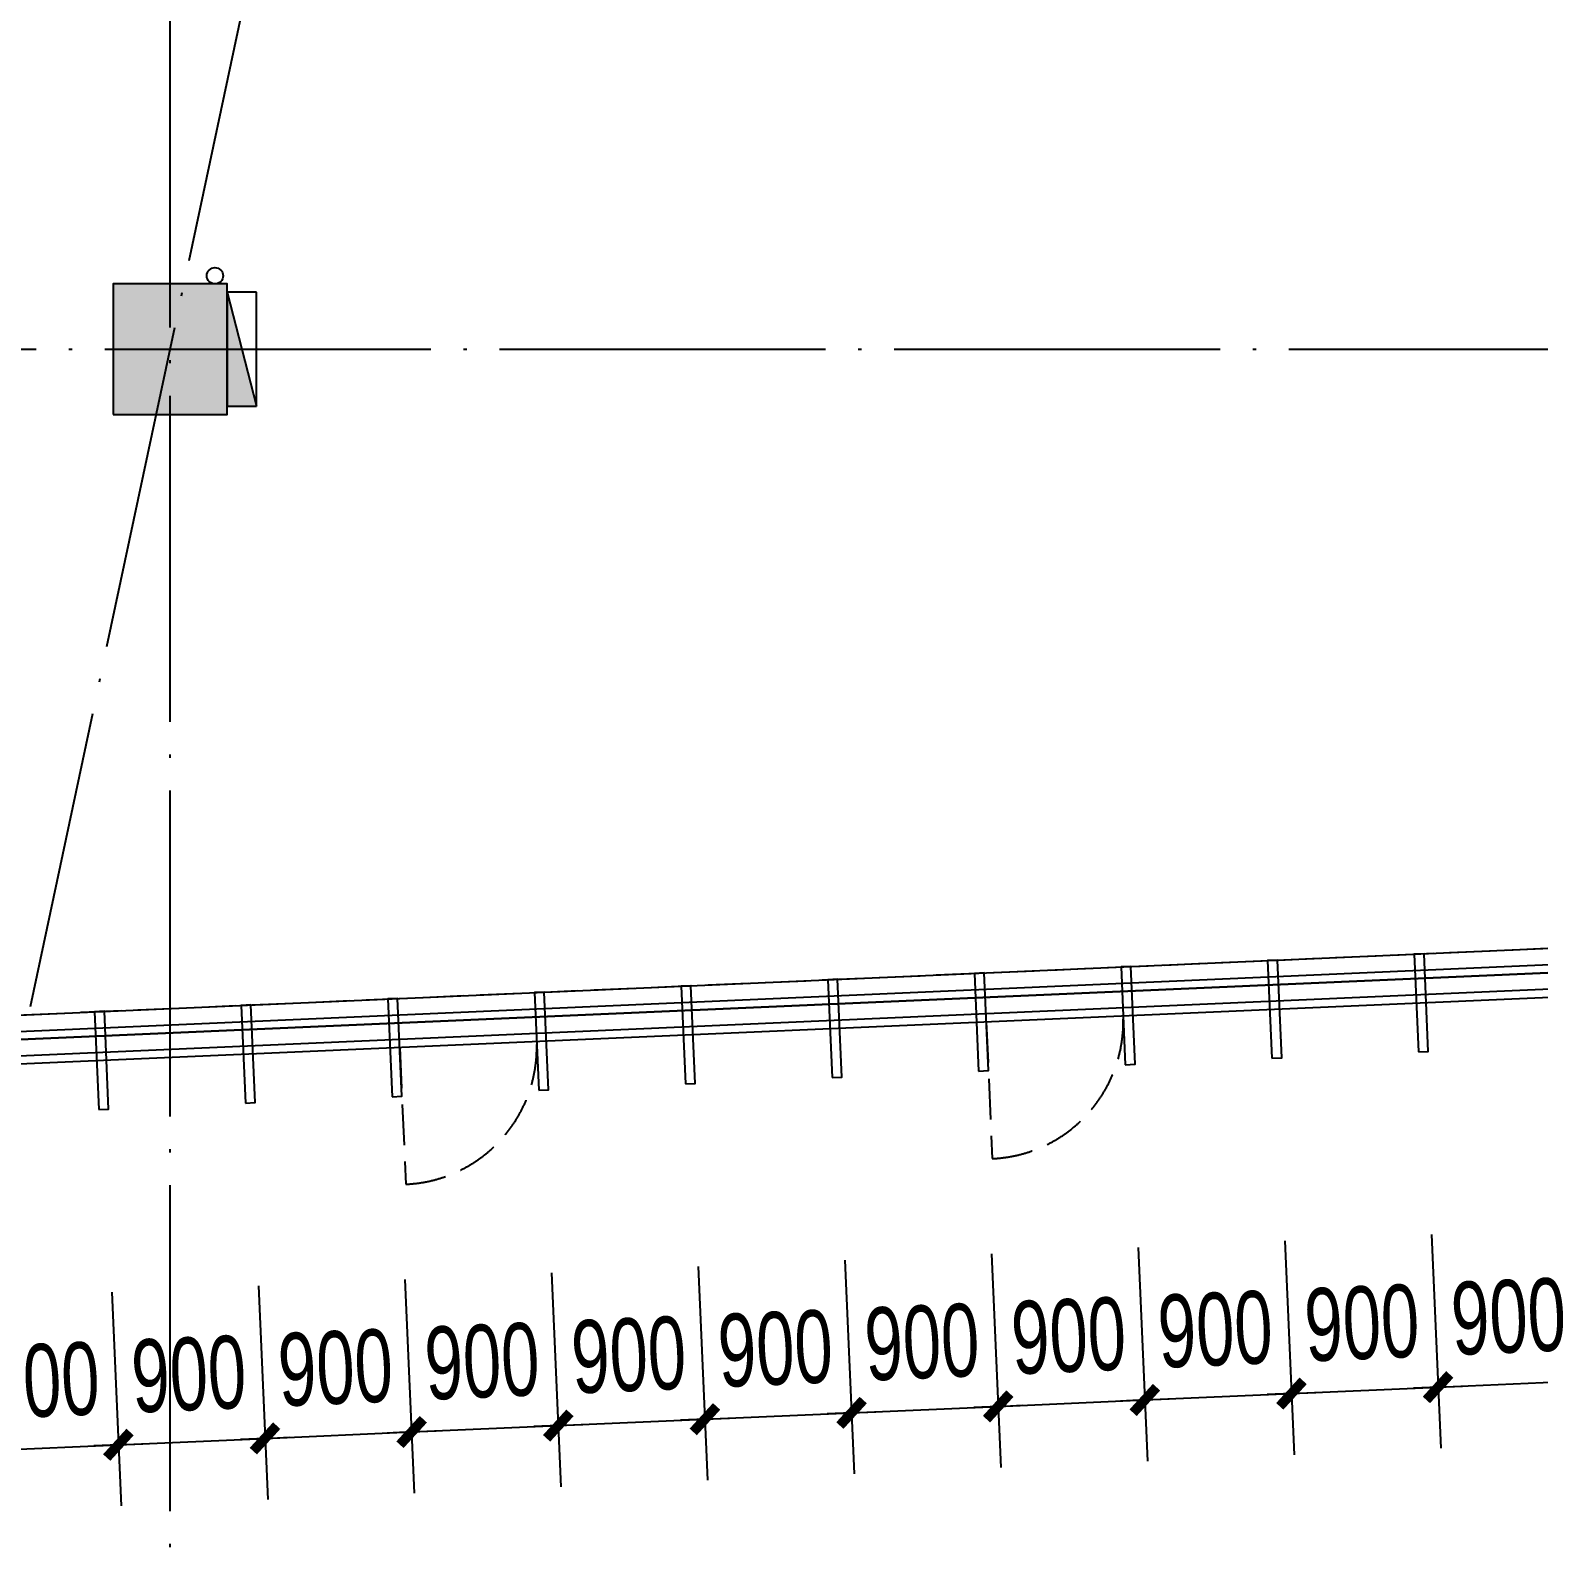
# Model space of a CAD drawing. Extents: x -409435 to 356702, y -107829 to 330904.
# Drawn here: x 4543 to 13794, y 81804 to 91056 of the extents above; entities that cross this region are included whole.
import ezdxf
from ezdxf.xclip import XClip

# ---------------------------------------------------------------- set-up
doc = ezdxf.new("R2010")
doc.units = 0
doc.header["$LTSCALE"] = 1000
doc.header["$MEASUREMENT"] = 0
doc.header["$XCLIPFRAME"] = 0
for name, pattern in [('104-14# 核心筒$0$DOTE', [2.42, 2, -0.2, 0.02, -0.2]), ('14#楼幕墙$0$DASH', [0.35, 0.25, -0.1]), ('X-104 14#平面$0$$0$DASH', [0.35, 0.25, -0.1])]:
    doc.linetypes.add(name, pattern=pattern)
for name, color, linetype in [('01-标注_尺寸', 124, 'Continuous'), ('104-14# 核心筒$0$A_AXIS-轴线', 36, '104-14# 核心筒$0$DOTE'), ('104-14# 核心筒$0$A_STR-砼柱', 51, 'Continuous'), ('14#楼幕墙$0$A-C_玻璃幕墙', 140, 'Continuous'), ('14#楼幕墙$0$A-C_窗', 140, 'Continuous'), ('PUB_HATCH', 8, 'Continuous'), ('X-104 14#平面$0$A-C_玻璃幕墙', 140, 'Continuous'), ('X-104 14#平面$0$A-TECH_水', 3, 'Continuous'), ('X-104 14#平面$0$A-TECH_结构', 21, 'Continuous')]:
    doc.layers.add(name, color=color, linetype=linetype)
doc.layers.add('X-104 14#平面$0$000套内', color=226, linetype='Continuous', lineweight=30, plot=False)
doc.styles.add('_TCH_DIM_T3', font='ros.shx', dxfattribs={"width": 0.705882, "bigfont": 'jd.shx'})
doc.dimstyles.new('_TCH_ARCH&&150', dxfattribs={"dimtxt": 446.25, "dimasz": 150, "dimexe": 375, "dimexo": 450, "dimgap": 189.375, "dimtad": 1, "dimdec": 0, "dimzin": 0, "dimdsep": 46, "dimtxsty": '_TCH_DIM_T3', "dimblk": 'ARCHTICK', "dimcen": 0.09, "dimclrt": 7, "dimazin": 2, "dimtfac": 1, "dimtdec": 0, "dimtix": 1, "dimtmove": 2, "dimatfit": 3, "dimfxl": 0, "dimtolj": 1, "dimtzin": 0, "dimarcsym": 0})

# ---------------------------------------------------------------- blocks, each defined once
blk = doc.blocks.new('14#楼幕墙$0$A$C103B1A8E')
blk.add_lwpolyline([(0, 0), (60, 0), (60, 600), (0, 600)], close=True)
blk = doc.blocks.new('14#楼幕墙$0$A$C09283E46')
at = {"rotation": 2.410065309878989e-12}
for p in [(-35685.1, -1898.8), (-34785.1, -1898.8), (-33885.1, -1898.8), (-32985.1, -1898.8), (-32085.1, -1898.8), (-31185.1, -1898.8), (-30285.1, -1898.8), (-29385.1, -1898.8), (-28485.1, -1898.8), (-27585.1, -1898.8)]:
    blk.add_blockref('14#楼幕墙$0$A$C103B1A8E', p, dxfattribs=at)
blk = doc.blocks.new('14#楼幕墙$0$A$C2CD63A88')
at = {"linetype": '14#楼幕墙$0$DASH'}
blk.add_lwpolyline([(0, 670), (0, -170)], dxfattribs=at)
blk.add_arc((0, 670), 840, 270, 0, dxfattribs=at)
blk = doc.blocks.new('14#楼幕墙')
at = {"layer": '14#楼幕墙$0$A-C_玻璃幕墙'}
for p, q in [((-5635.8, 84574.9), (40532.1, 86590.6)), ((-5760.5, 84469.4), (40414.1, 86485.4)), ((-5947.5, 84311.1), (40237.1, 86327.5)), ((-6009.8, 84258.3), (40178.1, 86274.9))]:
    blk.add_line(p, q, dxfattribs=at)
at = {"layer": '14#楼幕墙$0$A-C_玻璃幕墙', "rotation": 2.499999999999448}
blk.add_blockref('14#楼幕墙$0$A$C09283E46', (40532.1, 87890.6), dxfattribs=at)
at = {"layer": '14#楼幕墙$0$A-C_窗', "rotation": 2.499999999979593}
for p in [(10434.8, 84305.6), (6838.2, 84148.6)]:
    blk.add_blockref('14#楼幕墙$0$A$C2CD63A88', p, dxfattribs=at)
blk = doc.blocks.new('_FZH')
blk.add_lwpolyline([(-0.5, -0.5), (0.5, -0.5), (0.5, 0.5), (-0.5, 0.5)], close=True)
at = {"layer": 'PUB_HATCH'}
blk.add_solid([(-0.5, -0.5), (0.5, -0.5), (-0.5, 0.5), (0.5, 0.5)], dxfattribs=at)
blk = doc.blocks.new('104-14# 核心筒')
at = {"layer": '104-14# 核心筒$0$A_AXIS-轴线'}
for p, q in [((5400, 139633.6), (5400, 80554.9)), ((-9520, 89100), (68400, 89100))]:
    blk.add_line(p, q, dxfattribs=at)
blk.add_lwpolyline([(8949.7, 105800), (4542.8, 85067.4)], dxfattribs=at)
at = {"layer": '104-14# 核心筒$0$A_STR-砼柱', "xscale": 700, "yscale": 800, "zscale": 800}
blk.add_blockref('_FZH', (5400.8, 89100), dxfattribs=at)
blk = doc.blocks.new('X-104 14#平面$0$$TwtSys$00000434')
for p, q in [((-0.5, 0.5), (-0.5, -0.5)), ((-0.5, -0.5), (0.5, 0.5)), ((0.5, 0.5), (-0.5, 0.5)), ((0.5, -0.5), (0.5, 0.5)), ((-0.5, -0.5), (0.5, -0.5))]:
    blk.add_line(p, q)
blk.add_solid([(0.5, -0.5), (0.5, 0.5), (-0.5, -0.5)])
blk = doc.blocks.new('X-104 14#平面$0$A$C324F6C76')
at = {"layer": 'X-104 14#平面$0$A-TECH_水'}
blk.add_circle((-110224.2, 89550), 50, dxfattribs=at)
at = {"layer": 'X-104 14#平面$0$A-TECH_水', "xscale": -700, "yscale": -180, "zscale": 700, "rotation": 89.99999999999899}
blk.add_blockref('X-104 14#平面$0$$TwtSys$00000434', (-110059.2, 89100), dxfattribs=at)
blk = doc.blocks.new('X-104 14#平面')
at = {"layer": 'X-104 14#平面$0$000套内'}
blk.add_lwpolyline([(23450, 85694.7), (-5822.8, 84416.6), (-2618.1, 99493.5), (5804.2, 97703.3), (8513.6, 110450), (23450, 110450), (23450, 102650), (22050, 102650), (22050, 96900), (23450, 96900)], close=True, dxfattribs=at)
at = {"layer": 'X-104 14#平面$0$A-C_玻璃幕墙'}
blk.add_lwpolyline([(109062.3, 84667.9), (119297.3, 99814.5), (117562.9, 100200.5), (120741.8, 127894.6), (99426.9, 133825), (92631.2, 109400), (86987.2, 109400), (86987.2, 110600), (8392.2, 110600), (5688.7, 97881.2), (-2733.6, 99671.4), (-6009.8, 84258.3), (40178.1, 86274.9), (39845.1, 84183.6), (83845.6, 86452.5)], close=True, dxfattribs=at)
at = {"layer": 'X-104 14#平面$0$A-TECH_结构', "linetype": 'X-104 14#平面$0$$0$DASH'}
blk.add_lwpolyline([(120414.6, 127674.3), (99635.5, 133455.6), (96317.6, 121532.1), (85624.2, 124507.3), (87140.3, 129956.4), (83582.3, 130946.3), (66456.4, 115400), (609.3, 115400), (8.3, 112572.3), (4214.3, 111678.3), (1409.8, 98484.1), (-2502.5, 99315.7), (-5635.8, 84574.9), (40532.1, 86590.6), (40199.6, 84502.3), (83848.5, 86753.1), (108910.7, 84979.4), (118802, 99617.3), (117234.1, 99966.3)], close=True, dxfattribs=at)
ref = blk.add_blockref('104-14# 核心筒', (0, 0))
XClip(ref).set_block_clipping_path([(-38664.3623821461, -25500), (139216.5485069363, 330900)])
for name, p in [('X-104 14#平面$0$A$C324F6C76', (115900, 0)), ('14#楼幕墙', (0, 0))]:
    blk.add_blockref(name, p)
blk = doc.blocks.new('_ArchTick')
at = {"color": 0, "linetype": 'ByBlock', "const_width": 0.4}
blk.add_lwpolyline([(-0.5, -0.5), (0.5, 0.5)], dxfattribs=at)
blk = doc.blocks.new('*D1360')
at = {"layer": '01-标注_尺寸', "color": 0, "lineweight": -2, "transparency": 16777216}
for p, q in [((4143.6, 83277.2), (4200.9, 81966.7)), ((5042.8, 83316.5), (5100, 82005.9)), ((4184.5, 82341.3), (5083.7, 82380.6)), ((5083.7, 82380.6), (5233.5, 82387.1)), ((4184.5, 82341.3), (4034.7, 82334.8))]:
    blk.add_line(p, q, dxfattribs=at)
at = {"layer": 'Defpoints', "color": 0, "transparency": 16777216}
for p in [(5023.2, 83766.1), (4124, 83726.8), (5083.7, 82380.6)]:
    blk.add_point(p, dxfattribs=at)
at = {"layer": '01-标注_尺寸', "color": 0, "lineweight": -2, "transparency": 16777216, "xscale": 150, "yscale": 150, "zscale": 150}
for p, rotation in [((4184.5, 82341.3), 2.500000000000311), ((5083.7, 82380.6), 182.5000000000003)]:
    blk.add_blockref('_ArchTick', p, dxfattribs=dict(at, rotation=rotation))
at = {"layer": '01-标注_尺寸', "color": 7, "transparency": 16777216, "insert": (4616.1, 82773), "char_height": 446.25, "attachment_point": 5, "rotation": 2.5, "style": '_TCH_DIM_T3'}
blk.add_mtext('\\A1;900', dxfattribs=at)
blk = doc.blocks.new('*D1361')
at = {"layer": '01-标注_尺寸', "color": 0, "lineweight": -2, "transparency": 16777216}
for p, q in [((5042.8, 83316.5), (5100, 82005.9)), ((5941.9, 83355.8), (5999.2, 82045.2)), ((5083.7, 82380.6), (4933.8, 82374)), ((5083.7, 82380.6), (5982.8, 82419.8)), ((5982.8, 82419.8), (6132.7, 82426.4))]:
    blk.add_line(p, q, dxfattribs=at)
at = {"layer": 'Defpoints', "color": 0, "transparency": 16777216}
for p in [(5023.2, 83766.1), (5922.3, 83805.3), (5982.8, 82419.8)]:
    blk.add_point(p, dxfattribs=at)
at = {"layer": '01-标注_尺寸', "color": 0, "lineweight": -2, "transparency": 16777216, "xscale": 150, "yscale": 150, "zscale": 150}
for p, rotation in [((5083.7, 82380.6), 2.500000000000631), ((5982.8, 82419.8), 182.5000000000007)]:
    blk.add_blockref('_ArchTick', p, dxfattribs=dict(at, rotation=rotation))
at = {"layer": '01-标注_尺寸', "color": 7, "transparency": 16777216, "insert": (5515.2, 82812.3), "char_height": 446.25, "attachment_point": 5, "rotation": 2.5, "style": '_TCH_DIM_T3'}
blk.add_mtext('\\A1;900', dxfattribs=at)
blk = doc.blocks.new('*D1362')
at = {"layer": '01-标注_尺寸', "color": 0, "lineweight": -2, "transparency": 16777216}
for p, q in [((6841.1, 83395), (6898.3, 82084.4)), ((5941.9, 83355.8), (5999.2, 82045.2)), ((5982.8, 82419.8), (6881.9, 82459.1)), ((6881.9, 82459.1), (7031.8, 82465.6)), ((5982.8, 82419.8), (5832.9, 82413.3))]:
    blk.add_line(p, q, dxfattribs=at)
at = {"layer": 'Defpoints', "color": 0, "transparency": 16777216}
for p in [(6821.4, 83844.6), (5922.3, 83805.3), (6881.9, 82459.1)]:
    blk.add_point(p, dxfattribs=at)
at = {"layer": '01-标注_尺寸', "color": 0, "lineweight": -2, "transparency": 16777216, "xscale": 150, "yscale": 150, "zscale": 150}
for p, rotation in [((6881.9, 82459.1), 182.5000000000004), ((5982.8, 82419.8), 2.500000000000471)]:
    blk.add_blockref('_ArchTick', p, dxfattribs=dict(at, rotation=rotation))
at = {"layer": '01-标注_尺寸', "color": 7, "transparency": 16777216, "insert": (6414.4, 82851.5), "char_height": 446.25, "attachment_point": 5, "rotation": 2.5, "style": '_TCH_DIM_T3'}
blk.add_mtext('\\A1;900', dxfattribs=at)
blk = doc.blocks.new('*D1363')
at = {"layer": '01-标注_尺寸', "color": 0, "lineweight": -2, "transparency": 16777216}
for p, q in [((6841.1, 83395), (6898.3, 82084.4)), ((7740.2, 83434.3), (7797.4, 82123.7)), ((6881.9, 82459.1), (6732.1, 82452.5)), ((6881.9, 82459.1), (7781.1, 82498.3)), ((7781.1, 82498.3), (7930.9, 82504.9))]:
    blk.add_line(p, q, dxfattribs=at)
at = {"layer": 'Defpoints', "color": 0, "transparency": 16777216}
for p in [(6821.4, 83844.6), (7720.6, 83883.8), (7781.1, 82498.3)]:
    blk.add_point(p, dxfattribs=at)
at = {"layer": '01-标注_尺寸', "color": 0, "lineweight": -2, "transparency": 16777216, "xscale": 150, "yscale": 150, "zscale": 150}
for p, rotation in [((6881.9, 82459.1), 2.499999999999911), ((7781.1, 82498.3), 182.4999999999999)]:
    blk.add_blockref('_ArchTick', p, dxfattribs=dict(at, rotation=rotation))
at = {"layer": '01-标注_尺寸', "color": 7, "transparency": 16777216, "insert": (7313.5, 82890.8), "char_height": 446.25, "attachment_point": 5, "rotation": 2.5, "style": '_TCH_DIM_T3'}
blk.add_mtext('\\A1;900', dxfattribs=at)
blk = doc.blocks.new('*D1364')
at = {"layer": '01-标注_尺寸', "color": 0, "lineweight": -2, "transparency": 16777216}
for p, q in [((8639.4, 83473.5), (8696.6, 82162.9)), ((7740.2, 83434.3), (7797.4, 82123.7)), ((7781.1, 82498.3), (8680.2, 82537.6)), ((8680.2, 82537.6), (8830.1, 82544.1)), ((7781.1, 82498.3), (7631.2, 82491.8))]:
    blk.add_line(p, q, dxfattribs=at)
at = {"layer": 'Defpoints', "color": 0, "transparency": 16777216}
for p in [(8619.7, 83923.1), (7720.6, 83883.8), (8680.2, 82537.6)]:
    blk.add_point(p, dxfattribs=at)
at = {"layer": '01-标注_尺寸', "color": 0, "lineweight": -2, "transparency": 16777216, "xscale": 150, "yscale": 150, "zscale": 150}
for p, rotation in [((8680.2, 82537.6), 182.5000000000004), ((7781.1, 82498.3), 2.500000000000391)]:
    blk.add_blockref('_ArchTick', p, dxfattribs=dict(at, rotation=rotation))
at = {"layer": '01-标注_尺寸', "color": 7, "transparency": 16777216, "insert": (8212.7, 82930.1), "char_height": 446.25, "attachment_point": 5, "rotation": 2.5, "style": '_TCH_DIM_T3'}
blk.add_mtext('\\A1;900', dxfattribs=at)
blk = doc.blocks.new('*D1365')
at = {"layer": '01-标注_尺寸', "color": 0, "lineweight": -2, "transparency": 16777216}
for p, q in [((8639.4, 83473.5), (8696.6, 82162.9)), ((9538.5, 83512.8), (9595.7, 82202.2)), ((8680.2, 82537.6), (8530.4, 82531)), ((8680.2, 82537.6), (9579.4, 82576.8)), ((9579.4, 82576.8), (9729.2, 82583.4))]:
    blk.add_line(p, q, dxfattribs=at)
at = {"layer": 'Defpoints', "color": 0, "transparency": 16777216}
for p in [(8619.7, 83923.1), (9518.9, 83962.4), (9579.4, 82576.8)]:
    blk.add_point(p, dxfattribs=at)
at = {"layer": '01-标注_尺寸', "color": 0, "lineweight": -2, "transparency": 16777216, "xscale": 150, "yscale": 150, "zscale": 150}
for p, rotation in [((8680.2, 82537.6), 2.500000000000391), ((9579.4, 82576.8), 182.5000000000003)]:
    blk.add_blockref('_ArchTick', p, dxfattribs=dict(at, rotation=rotation))
at = {"layer": '01-标注_尺寸', "color": 7, "transparency": 16777216, "insert": (9111.8, 82969.3), "char_height": 446.25, "attachment_point": 5, "rotation": 2.5, "style": '_TCH_DIM_T3'}
blk.add_mtext('\\A1;900', dxfattribs=at)
blk = doc.blocks.new('*D1366')
at = {"layer": '01-标注_尺寸', "color": 0, "lineweight": -2, "transparency": 16777216}
for p, q in [((10437.6, 83552), (10494.9, 82241.5)), ((9538.5, 83512.8), (9595.7, 82202.2)), ((9579.4, 82576.8), (9429.5, 82570.3)), ((9579.4, 82576.8), (10478.5, 82616.1)), ((10478.5, 82616.1), (10628.4, 82622.6))]:
    blk.add_line(p, q, dxfattribs=at)
at = {"layer": 'Defpoints', "color": 0, "transparency": 16777216}
for p in [(9518.9, 83962.4), (10418, 84001.6), (10478.5, 82616.1)]:
    blk.add_point(p, dxfattribs=at)
at = {"layer": '01-标注_尺寸', "color": 0, "lineweight": -2, "transparency": 16777216, "xscale": 150, "yscale": 150, "zscale": 150}
for p, rotation in [((10478.5, 82616.1), 182.4999999999995), ((9579.4, 82576.8), 2.499999999999512)]:
    blk.add_blockref('_ArchTick', p, dxfattribs=dict(at, rotation=rotation))
at = {"layer": '01-标注_尺寸', "color": 7, "transparency": 16777216, "insert": (10010.9, 83008.6), "char_height": 446.25, "attachment_point": 5, "rotation": 2.5, "style": '_TCH_DIM_T3'}
blk.add_mtext('\\A1;900', dxfattribs=at)
blk = doc.blocks.new('*D1367')
at = {"layer": '01-标注_尺寸', "color": 0, "lineweight": -2, "transparency": 16777216}
for p, q in [((10437.6, 83552), (10494.9, 82241.5)), ((11336.8, 83591.3), (11394, 82280.7)), ((10478.5, 82616.1), (11377.7, 82655.4)), ((11377.7, 82655.4), (11527.5, 82661.9)), ((10478.5, 82616.1), (10328.7, 82609.6))]:
    blk.add_line(p, q, dxfattribs=at)
at = {"layer": 'Defpoints', "color": 0, "transparency": 16777216}
for p in [(11317.2, 84040.9), (10418, 84001.6), (11377.7, 82655.4)]:
    blk.add_point(p, dxfattribs=at)
at = {"layer": '01-标注_尺寸', "color": 0, "lineweight": -2, "transparency": 16777216, "xscale": 150, "yscale": 150, "zscale": 150}
for p, rotation in [((10478.5, 82616.1), 2.500000000001111), ((11377.7, 82655.4), 182.5000000000011)]:
    blk.add_blockref('_ArchTick', p, dxfattribs=dict(at, rotation=rotation))
at = {"layer": '01-标注_尺寸', "color": 7, "transparency": 16777216, "insert": (10910.1, 83047.8), "char_height": 446.25, "attachment_point": 5, "rotation": 2.5, "style": '_TCH_DIM_T3'}
blk.add_mtext('\\A1;900', dxfattribs=at)
blk = doc.blocks.new('*D1368')
at = {"layer": '01-标注_尺寸', "color": 0, "lineweight": -2, "transparency": 16777216}
for p, q in [((11336.8, 83591.3), (11394, 82280.7)), ((12235.9, 83630.6), (12293.2, 82320)), ((11377.7, 82655.4), (11227.8, 82648.8)), ((11377.7, 82655.4), (12276.8, 82694.6)), ((12276.8, 82694.6), (12426.7, 82701.2))]:
    blk.add_line(p, q, dxfattribs=at)
at = {"layer": 'Defpoints', "color": 0, "transparency": 16777216}
for p in [(11317.2, 84040.9), (12216.3, 84080.1), (12276.8, 82694.6)]:
    blk.add_point(p, dxfattribs=at)
at = {"layer": '01-标注_尺寸', "color": 0, "lineweight": -2, "transparency": 16777216, "xscale": 150, "yscale": 150, "zscale": 150}
for p, rotation in [((11377.7, 82655.4), 2.499999999999671), ((12276.8, 82694.6), 182.4999999999997)]:
    blk.add_blockref('_ArchTick', p, dxfattribs=dict(at, rotation=rotation))
at = {"layer": '01-标注_尺寸', "color": 7, "transparency": 16777216, "insert": (11809.2, 83087.1), "char_height": 446.25, "attachment_point": 5, "rotation": 2.5, "style": '_TCH_DIM_T3'}
blk.add_mtext('\\A1;900', dxfattribs=at)
blk = doc.blocks.new('*D1369')
at = {"layer": '01-标注_尺寸', "color": 0, "lineweight": -2, "transparency": 16777216}
for p, q in [((13135.1, 83669.8), (13192.3, 82359.2)), ((12235.9, 83630.6), (12293.2, 82320)), ((12276.8, 82694.6), (13175.9, 82733.9)), ((13175.9, 82733.9), (13325.8, 82740.4)), ((12276.8, 82694.6), (12126.9, 82688.1))]:
    blk.add_line(p, q, dxfattribs=at)
at = {"layer": 'Defpoints', "color": 0, "transparency": 16777216}
for p in [(13115.5, 84119.4), (12216.3, 84080.1), (13175.9, 82733.9)]:
    blk.add_point(p, dxfattribs=at)
at = {"layer": '01-标注_尺寸', "color": 0, "lineweight": -2, "transparency": 16777216, "xscale": 150, "yscale": 150, "zscale": 150}
for p, rotation in [((13175.9, 82733.9), 182.5000000000009), ((12276.8, 82694.6), 2.50000000000087)]:
    blk.add_blockref('_ArchTick', p, dxfattribs=dict(at, rotation=rotation))
at = {"layer": '01-标注_尺寸', "color": 7, "transparency": 16777216, "insert": (12708.4, 83126.3), "char_height": 446.25, "attachment_point": 5, "rotation": 2.5, "style": '_TCH_DIM_T3'}
blk.add_mtext('\\A1;900', dxfattribs=at)
blk = doc.blocks.new('*D1370')
at = {"layer": '01-标注_尺寸', "color": 0, "lineweight": -2, "transparency": 16777216}
for p, q in [((13135.1, 83669.8), (13192.3, 82359.2)), ((14034.2, 83709.1), (14091.4, 82398.5)), ((13175.9, 82733.9), (13026.1, 82727.3)), ((13175.9, 82733.9), (14075.1, 82773.1)), ((14075.1, 82773.1), (14224.9, 82779.7))]:
    blk.add_line(p, q, dxfattribs=at)
at = {"layer": 'Defpoints', "color": 0, "transparency": 16777216}
for p in [(13115.5, 84119.4), (14014.6, 84158.6), (14075.1, 82773.1)]:
    blk.add_point(p, dxfattribs=at)
at = {"layer": '01-标注_尺寸', "color": 0, "lineweight": -2, "transparency": 16777216, "xscale": 150, "yscale": 150, "zscale": 150}
for p, rotation in [((13175.9, 82733.9), 2.499999999999512), ((14075.1, 82773.1), 182.4999999999995)]:
    blk.add_blockref('_ArchTick', p, dxfattribs=dict(at, rotation=rotation))
at = {"layer": '01-标注_尺寸', "color": 7, "transparency": 16777216, "insert": (13607.5, 83165.6), "char_height": 446.25, "attachment_point": 5, "rotation": 2.5, "style": '_TCH_DIM_T3'}
blk.add_mtext('\\A1;900', dxfattribs=at)

msp = doc.modelspace()

# ---------------------------------------------------------------- block references
msp.add_blockref('X-104 14#平面', (0, 0))

# ---------------------------------------------------------------- dimensions: what is measured, and where the dimension line sits
at = {"layer": '01-标注_尺寸'}
for p1, p2, picture, middle in [((12216.3, 84080.1), (13115.5, 84119.4), '*D1369', (12708.4, 83126.3)), ((13115.5, 84119.4), (14014.6, 84158.6), '*D1370', (13607.5, 83165.6)), ((10418, 84001.6), (11317.2, 84040.9), '*D1367', (10910.1, 83047.8)), ((11317.2, 84040.9), (12216.3, 84080.1), '*D1368', (11809.2, 83087.1)), ((7720.6, 83883.8), (8619.7, 83923.1), '*D1364', (8212.7, 82930.1)), ((8619.7, 83923.1), (9518.9, 83962.4), '*D1365', (9111.8, 82969.3)), ((9518.9, 83962.4), (10418, 84001.6), '*D1366', (10010.9, 83008.6)), ((5922.3, 83805.3), (6821.4, 83844.6), '*D1362', (6414.4, 82851.5)), ((6821.4, 83844.6), (7720.6, 83883.8), '*D1363', (7313.5, 82890.8)), ((4124, 83726.8), (5023.2, 83766.1), '*D1360', (4616.1, 82773)), ((5023.2, 83766.1), (5922.3, 83805.3), '*D1361', (5515.2, 82812.3))]:
    dim = msp.add_aligned_dim(p1=p1, p2=p2, distance=-1386.8, dimstyle='_TCH_ARCH&&150', dxfattribs=at)
    dim.commit()
    dim.dimension.update_dxf_attribs({"geometry": picture, "text_midpoint": middle})

doc.saveas('drawing.dxf')
